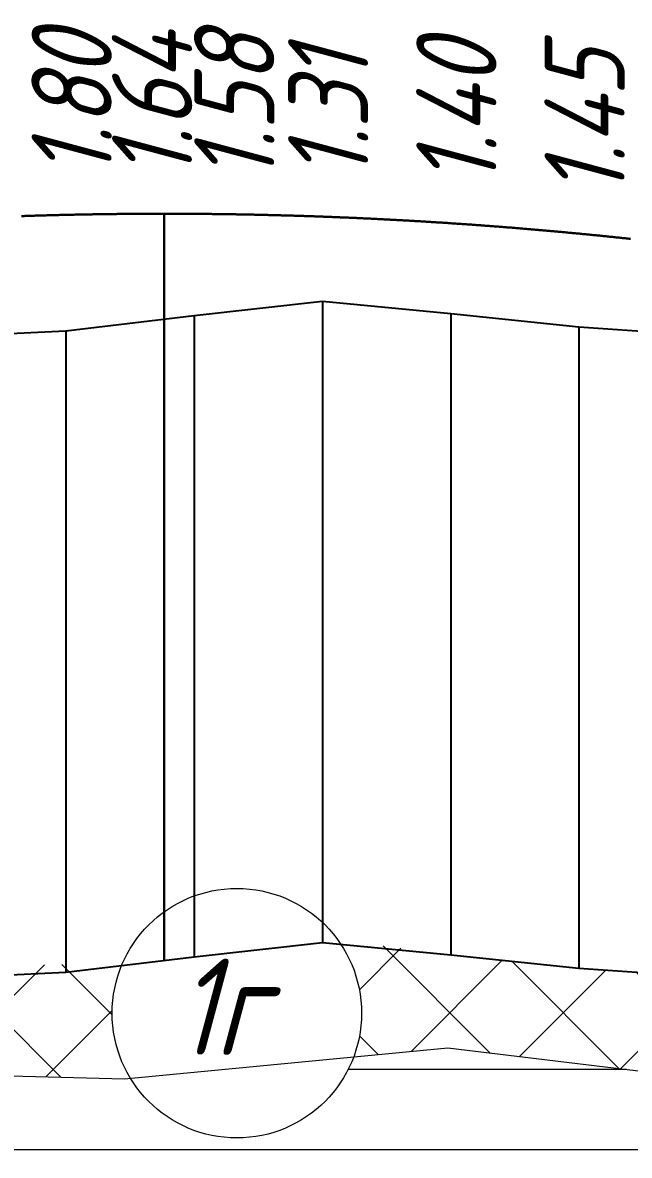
# Model space of a CAD drawing. Extents: x 2172 to 5772, y -842 to -248.
# Drawn here: x 2653.88 to 2672.8, y -452.65 to -417.33 of the extents above; entities that cross this region are included whole.
import ezdxf

# ---------------------------------------------------------------- set-up
doc = ezdxf.new("R2010")
doc.units = 0
doc.header["$MEASUREMENT"] = 0
doc.linetypes.add('CONTI', pattern=[0])
doc.layers.add('геология', color=7, linetype='CONTINUOUS', lineweight=20)
doc.layers.add('КРАСНЫЙ_ПРОФИЛЬ', color=1, linetype='CONTINUOUS', lineweight=30)
doc.layers.add('РАБОЧИЕ_ОТМЕТКИ', color=1, linetype='CONTINUOUS')
doc.layers.add('ЧЕРНЫЙ_ПРОФИЛЬ', color=7, linetype='CONTINUOUS')
doc.styles.add('ГОСТ', font='gost.TTF', dxfattribs={"oblique": 15, "height": 1})

msp = doc.modelspace()

# ---------------------------------------------------------------- hatches: boundary and pattern name
at = {"layer": 'геология', "linetype": 'Continuous'}
h = msp.add_hatch(dxfattribs=at)
h.set_pattern_fill('ANSI31', scale=20, angle=135, style=0)
h.set_pattern_definition([(180, (2172.228298316206, -872.4662958991621), (-4.440892098500626e-16, -2.5), [])])
h.paths.add_polyline_path([(3105.679207622236, -497.8943627099234), (3100.295118316207, -497.5064629491621), (3100.295118316208, -519.5064629491621)])
h.paths.add_polyline_path([(3098.295118316206, -497.5064629491621), (3069.0260561666, -496.4570742940487), (3098.295118316206, -519.5064629491621)])
h.paths.add_polyline_path([(3095.376831863531, -507.8402763842646, -1), (3087.596010102242, -507.8402763842646, -1)], flags=16)
h.paths.add_polyline_path([(3098.295118316206, -478.5064629491621), (3094.269089275911, -477.3342628591417), (3075.949748668636, -477.8594601055929), (3057.943118316206, -477.7292598991617), (3057.943118316207, -487.7292598991621), (3069.0260561666, -496.4570742940487), (3098.295118316206, -497.5064629491621)])
h.paths.add_polyline_path([(3082.547469440916, -484.7202052537982, -1), (3090.328291202205, -484.7202052537982, -1)], flags=16)
h.paths.add_polyline_path([(3107.228298316206, -478.2956962847065), (3100.295118316206, -478.5064629491621), (3100.295118316207, -497.5064629491621), (3105.679207622236, -497.8943627099234), (3107.228298316206, -491.6762074277949)])
h.paths.add_polyline_path([(3055.943118316206, -477.7292598991621), (2997.845418316206, -470.6750234991619), (2997.845418316207, -480.6750234991623), (3055.943118316206, -487.7292598991621)])
h.paths.add_polyline_path([(3020.091967235999, -478.7886192812703, -1), (3027.872788997288, -478.7886192812703, -1)], flags=16)
h.paths.add_polyline_path([(2995.845418316206, -470.6750234991623), (2937.147558316206, -467.6123829491621), (2937.147558316207, -478.6123829491621), (2995.845418316206, -480.6750234991623)])
h.paths.add_polyline_path([(2965.266300129754, -474.5182347950877, -1), (2973.047121891043, -474.5182347950877, -1)], flags=16)
h.paths.add_polyline_path([(2935.147558316206, -467.6123829491621), (2902.577991698146, -467.0126478501343), (2877.223098316206, -464.2426648991623), (2877.223098316207, -473.2426648991623), (2935.147558316206, -478.6123829491621)])
h.paths.add_polyline_path([(2875.223098316206, -464.2426648991623), (2858.103892357435, -464.2987498810403, -0.5101011995025341), (2851.804931828581, -464.3193861820441), (2819.36259145752, -464.4256719569903), (2817.120858316207, -464.728362099162), (2817.120858316207, -472.728362099162), (2875.223098316206, -473.2426648991623)])
h.paths.add_polyline_path([(2866.261445358425, -468.4762055373694, -1), (2858.480623597135, -468.4762055373694, -1)], flags=16)
h.paths.add_polyline_path([(2815.120858316206, -464.728362099162), (2788.340275434422, -465.7261935144097), (2757.069358316206, -466.9826038491619), (2757.069358316206, -475.9826038491619), (2815.120858316206, -472.728362099162)])
h.paths.add_polyline_path([(2812.24254389102, -467.9003743732919), (2812.24254389102, -465.9003743732919), (2814.24254389102, -465.9003743732919), (2814.24254389102, -467.9003743732919)], flags=16)
h.paths.add_polyline_path([(2755.069358316206, -466.9826038491619), (2747.593978316207, -468.7499526991623), (2747.593978316208, -484.7499526991623), (2752.775095961184, -485.1184749186427), (2755.069358316206, -475.9826038491619)])
h.paths.add_polyline_path([(2745.593978316206, -468.7499526991623), (2724.055916781248, -461.5742289673408), (2697.034198316206, -456.8733726491619), (2697.034198316207, -469.8733726491623), (2715.940755013467, -483.8417760237071), (2745.593978316206, -484.7499526991623)])
h.paths.add_polyline_path([(2738.949592955368, -474.7945590289091, -1), (2731.168771194079, -474.7945590289091, -1)], flags=16)
h.paths.add_polyline_path([(2695.034198316206, -456.8733726491619), (2675.652706987667, -450.3194734784493), (2667.144716523808, -449.2915749501271), (2664.203996397674, -449.5751535404524, -0.6253434620842427), (2657.240617752861, -450.2466438609513), (2657.049667678964, -450.2650574979025), (2635.839618316206, -449.6779562991624), (2635.839618316207, -466.6779562991624), (2695.034198316206, -469.8733726491619)])
h.paths.add_polyline_path([(2656.512356106478, -459.6468937802665, -1), (2664.293177867768, -459.6468937802665, -1)], flags=16)
h.paths.add_polyline_path([(2633.839618316206, -449.6779562991624), (2615.66845780354, -450.3057307099452), (2610.446945610804, -450.4906609387263), (2575.112338316206, -449.8695564991622), (2575.112338316207, -466.3695564991622), (2630.663387295495, -466.6612766740964), (2630.663387295495, -464.7286203710773), (2632.663387295495, -464.7286203710773), (2632.663387295495, -466.671779452362), (2633.839618316206, -466.6779562991624)])
h.paths.add_polyline_path([(2573.112338316206, -449.8695564991622), (2545.306779579127, -449.8069540004844), (2534.155570896887, -449.9415893971718), (2525.126914606546, -450.367031098167), (2516.098258316206, -450.7924727991622), (2516.098258316207, -466.7924727991622), (2573.112338316206, -466.3695564991622)])
h.paths.add_polyline_path([(2514.098258316206, -450.7957687591543), (2502.317630489373, -453.2379698841423), (2488.412318502147, -456.14242074308), (2473.994618316206, -463.3461871320387), (2473.994618316206, -477.3461871320387), (2501.918132637698, -477.2869960702092), (2514.098258316206, -466.7924727991622)])
h.paths.add_polyline_path([(2492.068629507241, -466.4773391297667, -1), (2484.287807745952, -466.4773391297667, -1)], flags=16)
h.paths.add_polyline_path([(3100.970656107328, -498.5366836078883), (3109.710963795525, -498.5366836078883), (3109.710963795525, -494.0302504413407), (3100.970656107328, -494.0302504413407)], flags=9)
h.paths.add_polyline_path([(3089.500636414288, -509.8893610622281), (3093.521641852608, -509.8893610622281), (3093.521641852608, -505.3861444789545), (3089.500636414288, -505.3861444789545)], flags=8)
h.paths.add_polyline_path([(3084.452095752962, -486.7692899317617), (3088.6875400762, -486.7692899317617), (3088.6875400762, -482.2660733484881), (3084.452095752962, -482.2660733484881)], flags=8)
h.paths.add_polyline_path([(3058.618656107328, -488.4627219249874), (3067.358963795526, -488.4627219249874), (3067.358963795526, -483.9562887584398), (3058.618656107328, -483.9562887584398)], flags=24)
h.paths.add_polyline_path([(3053.467088913955, -492.4495478010599), (3062.420188705385, -492.4495478010599), (3062.420188705385, -487.9463312177859), (3053.467088913955, -487.9463312177859)], flags=9)
h.paths.add_polyline_path([(3100.970081520068, -479.3959115272628), (3109.710389208265, -479.3959115272628), (3109.710389208265, -474.8894783607157), (3100.970081520068, -474.8894783607157)], flags=9)
h.paths.add_polyline_path([(3021.996593548045, -480.8377039592337), (3026.232037871283, -480.8377039592337), (3026.232037871283, -476.3344873759602), (3021.996593548045, -476.3344873759602)], flags=8)
h.paths.add_polyline_path([(2998.520956107328, -481.4084855249876), (3007.261263795525, -481.4084855249876), (3007.261263795525, -476.9020523584395), (2998.520956107328, -476.9020523584395)], flags=25)
h.paths.add_polyline_path([(2967.1709264418, -476.5673194730512), (2971.406370765038, -476.5673194730512), (2971.406370765038, -472.0641028897776), (2967.1709264418, -472.0641028897776)], flags=8)
h.paths.add_polyline_path([(2937.823096107328, -479.3458449749874), (2946.563403795525, -479.3458449749874), (2946.563403795525, -474.8394118084398), (2937.823096107328, -474.8394118084398)], flags=25)
h.paths.add_polyline_path([(2877.898636107328, -473.9761269249875), (2886.638943795525, -473.9761269249875), (2886.638943795525, -469.4696937584399), (2877.898636107328, -469.4696937584399)], flags=25)
h.paths.add_polyline_path([(2860.385249909181, -470.5252902153329), (2864.620694232419, -470.5252902153329), (2864.620694232419, -466.0220736320589), (2860.385249909181, -466.0220736320589)], flags=8)
h.paths.add_polyline_path([(2817.796396107328, -473.4618241249873), (2826.536703795525, -473.4618241249873), (2826.536703795525, -468.9553909584401), (2817.796396107328, -468.9553909584401)], flags=9)
h.paths.add_polyline_path([(2817.796396107328, -465.6470818580647), (2825.893387140772, -465.6470818580647), (2825.893387140772, -461.1406486915166), (2817.796396107328, -461.1406486915166)], flags=9)
h.paths.add_polyline_path([(2804.271417831133, -468.4068788099257), (2813.440603289166, -468.4068788099257), (2813.440603289166, -463.9004456433786), (2804.271417831133, -463.9004456433786)], flags=9)
h.paths.add_polyline_path([(2757.744896107328, -476.7160658749872), (2766.485203795525, -476.7160658749872), (2766.485203795525, -472.20963270844), (2757.744896107328, -472.20963270844)], flags=9)
h.paths.add_polyline_path([(2757.745432204541, -467.7346371222375), (2765.197459801546, -467.7346371222375), (2765.197459801546, -463.2314205389639), (2757.745432204541, -463.2314205389639)], flags=9)
h.paths.add_polyline_path([(2752.592218229482, -480.7055722371215), (2760.26033149309, -480.7055722371215), (2760.26033149309, -476.1991390705739), (2752.592218229482, -476.1991390705739)], flags=9)
h.paths.add_polyline_path([(2748.268405422855, -485.5615360342072), (2757.010359892738, -485.5615360342072), (2757.010359892738, -481.0518862843855), (2748.268405422855, -481.0518862843855)], flags=9)
h.paths.add_polyline_path([(2748.27005220454, -469.6056361972114), (2756.150957571381, -469.6056361972114), (2756.150957571381, -465.1024196139374), (2748.27005220454, -465.1024196139374)], flags=9)
h.paths.add_polyline_path([(2733.073397506124, -476.8436437068722), (2737.308841829363, -476.8436437068722), (2737.308841829363, -472.3404271235986), (2733.073397506124, -472.3404271235986)], flags=8)
h.paths.add_polyline_path([(2697.709736107328, -470.6068346749876), (2706.450043795525, -470.6068346749876), (2706.450043795525, -466.10040150844), (2697.709736107328, -466.10040150844)], flags=24)
h.paths.add_polyline_path([(2692.558168913954, -474.5936605510601), (2700.224635395878, -474.5936605510601), (2700.224635395878, -470.0904439677861), (2692.558168913954, -470.0904439677861)], flags=9)
h.paths.add_polyline_path([(2658.416982418524, -461.6959784582305), (2662.652426741763, -461.6959784582305), (2662.652426741763, -457.1927618749564), (2658.416982418524, -457.1927618749564)], flags=8)
h.paths.add_polyline_path([(2636.515156107328, -467.4114183249876), (2645.255463795525, -467.4114183249876), (2645.255463795525, -462.90498515844), (2636.515156107328, -462.90498515844)], flags=25)
h.paths.add_polyline_path([(2636.51569220454, -450.5424483957158), (2645.039914226135, -450.5424483957158), (2645.039914226135, -446.0392318124418), (2636.51569220454, -446.0392318124418)], flags=9)
h.paths.add_polyline_path([(2624.013731632554, -467.2345887104984), (2631.251320344641, -467.2345887104984), (2631.251320344641, -462.7313721272249), (2624.013731632554, -462.7313721272249)], flags=9)
h.paths.add_polyline_path([(2575.787876107328, -467.1030185249874), (2584.528183795525, -467.1030185249874), (2584.528183795525, -462.5965853584398), (2575.787876107328, -462.5965853584398)], flags=9)
h.paths.add_polyline_path([(2575.78841220454, -450.7077843336756), (2584.098195341217, -450.7077843336756), (2584.098195341217, -446.204567750402), (2575.78841220454, -446.204567750402)], flags=9)
h.paths.add_polyline_path([(2516.773796107328, -467.5259348249874), (2525.514103795525, -467.5259348249874), (2525.514103795525, -463.0195016584398), (2516.773796107328, -463.0195016584398)], flags=9)
h.paths.add_polyline_path([(2516.77433220454, -451.6306054967708), (2525.512993111052, -451.6306054967708), (2525.512993111052, -447.1273889134973), (2516.77433220454, -447.1273889134973)], flags=9)
h.paths.add_polyline_path([(2486.192434057998, -468.5264238077302), (2490.427878381236, -468.5264238077302), (2490.427878381236, -464.0232072244562), (2486.192434057998, -464.0232072244562)], flags=8)
h.paths.add_polyline_path([(2474.670156107328, -478.3198071327324), (2483.410463795525, -478.3198071327324), (2483.410463795525, -473.8133739661844), (2474.670156107328, -473.8133739661844)], flags=9)
h.paths.add_polyline_path([(2474.670156107328, -464.0349563111795), (2482.767147140772, -464.0349563111795), (2482.767147140772, -459.5285231446314), (2474.670156107328, -459.5285231446314)], flags=24)
h = msp.add_hatch(dxfattribs=at)
h.set_pattern_fill('ANSI37', color=1, scale=20, style=0)
h.set_pattern_definition([(45, (2172.228298316206, -872.4662958991621), (-1.767766952966369, 1.767766952966369), []), (135, (2172.228298316206, -872.4662958991621), (-1.767766952966369, -1.767766952966369), [])])
h.paths.add_polyline_path([(2633.839618316206, -446.7079562991621), (2631.228298316206, -446.7862958991618), (2627.248173737087, -447.2281248624919), (2623.26739288943, -447.6023611415561), (2619.228298316205, -447.345845184389), (2615.193754139933, -447.0040254737639), (2611.228298316205, -446.8113952001277), (2609.467983785757, -446.7557950554424), (2582.250367721263, -449.9950273078866), (2610.446945610804, -450.4906609387263), (2615.66845780354, -450.3057307099452), (2633.839618316206, -449.6779562991624)])
edge = h.paths.add_edge_path()
edge.add_arc((2660.55883649058, -448.2157028896555), 3.890410880645504, 155.4243953120047, 179.9999999999992, ccw=False)
edge.add_line((2657.0208452098, -446.5977058200142), (2655.228298316206, -446.6962958991621))
edge.add_line((2655.228298316206, -446.6962958991621), (2651.228298316206, -446.7762958991621))
edge.add_line((2651.228298316206, -446.7762958991621), (2647.228298316206, -446.7362958991621))
edge.add_line((2647.228298316206, -446.7362958991621), (2643.228298316206, -446.6762958991621))
edge.add_line((2643.228298316206, -446.6762958991621), (2639.228298316206, -446.6762958991621))
edge.add_line((2639.228298316206, -446.6762958991621), (2635.839618316206, -446.6678241991622))
edge.add_line((2635.839618316206, -446.6678241991622), (2635.839618316206, -449.6779562991624))
edge.add_line((2635.839618316206, -449.6779562991624), (2657.049667678964, -450.2650574979025))
edge.add_line((2657.049667678964, -450.2650574979025), (2657.240617752861, -450.2466438609513))
edge.add_arc((2660.55883649058, -448.2157028896549), 3.890410880645045, 180.0000000000075, 211.4690328486368, ccw=False)
edge = h.paths.add_edge_path()
edge.add_line((2687.228298316206, -448.546295899162), (2683.228298316206, -448.126295899162))
edge.add_line((2683.228298316206, -448.126295899162), (2679.228298316206, -447.5162958991623))
edge.add_line((2679.228298316206, -447.5162958991623), (2675.19019393677, -447.0889909541715))
edge.add_line((2675.19019393677, -447.0889909541715), (2671.228298316205, -446.8139359623128))
edge.add_line((2671.228298316205, -446.8139359623128), (2667.167470278583, -446.3927138941874))
edge.add_line((2667.167470278583, -446.3927138941874), (2663.706663679583, -445.929553111444))
edge.add_arc((2660.55883649058, -448.2157028896553), 3.890410880644612, -1.5916157281026244e-12, 35.98950852461502, ccw=False)
edge.add_arc((2660.558836490578, -448.2157028896545), 3.890410880646868, 339.54716149990423, 359.99999999998664, ccw=False)
edge.add_line((2664.203996397674, -449.5751535404524), (2667.144716523808, -449.2915749501271))
edge.add_line((2667.144716523808, -449.2915749501271), (2675.652706987667, -450.3194734784493))
edge.add_line((2675.652706987667, -450.3194734784493), (2695.034198316206, -456.8733726491619))
edge.add_line((2695.034198316206, -456.8733726491619), (2695.034198316206, -449.8733726491619))
edge.add_line((2695.034198316206, -449.8733726491619), (2696.034198316206, -449.8733726491619))
edge.add_line((2696.034198316206, -449.8733726491619), (2695.228298316206, -449.7262958991623))
edge.add_line((2695.228298316206, -449.7262958991623), (2691.228298316206, -449.0762958991622))
edge.add_line((2691.228298316206, -449.0762958991622), (2687.228298316206, -448.546295899162))
h.paths.add_polyline_path([(2745.593978316206, -455.7399526991621), (2743.228298316206, -455.7162958991621), (2742.068298316206, -455.5762958991622), (2739.228298316206, -456.066295899162), (2735.228298316206, -456.4562958991619), (2731.228298316206, -456.296295899162), (2727.228298316206, -455.626295899162), (2723.228298316206, -454.8562958991624), (2719.228298316205, -454.046295899162), (2715.228298316206, -453.2462958991623), (2711.228298316206, -452.4962958991619), (2707.228298316206, -451.9262958991621), (2703.228298316206, -451.2562958991621), (2699.228298316206, -450.4562958991619), (2697.034198316206, -450.0558726491622), (2697.034198316206, -456.8733726491619), (2724.055916781248, -461.5742289673408), (2745.593978316206, -468.7499526991623)])
h.paths.add_polyline_path([(2755.069358316206, -455.9719250491621), (2751.228298316206, -455.8662958991622), (2747.593978316206, -455.7663520991618), (2747.593978316207, -468.7499526991623), (2755.069358316206, -466.9826038491619)])
h.paths.add_polyline_path([(2815.120858316206, -452.777577099162), (2811.228298316206, -453.1862958991624), (2807.228298316206, -453.5762958991622), (2803.228298316207, -453.9062958991617), (2799.228298316206, -454.2262958991623), (2795.228298316206, -454.4962958991619), (2791.228298316206, -454.7262958991623), (2787.228298316206, -454.8462958991622), (2783.228298316206, -454.9862958991621), (2779.228298316206, -455.1862958991624), (2775.228298316206, -455.546295899162), (2771.228298316206, -455.7862958991618), (2767.228298316206, -455.8962958991624), (2763.228298316206, -455.9462958991621), (2759.228298316206, -456.0062958991621), (2757.069358316206, -455.9901038491621), (2757.069358316206, -466.9826038491619), (2788.340275434422, -465.7261935144097), (2815.120858316206, -464.728362099162)])
edge = h.paths.add_edge_path(flags=16)
edge.add_arc((2783.434353114466, -460.2214643888109), 3.890410880644595, 0, 360)
edge = h.paths.add_edge_path()
edge.add_line((2875.223098316206, -453.2426648991623), (2876.223098316206, -453.2426648991623))
edge.add_line((2876.223098316206, -453.2426648991623), (2875.228298316206, -453.0262958991621))
edge.add_line((2875.228298316206, -453.0262958991621), (2871.228298316206, -452.6762958991621))
edge.add_line((2871.228298316206, -452.6762958991621), (2867.228298316206, -452.2462958991619))
edge.add_line((2867.228298316206, -452.2462958991619), (2863.228298316206, -451.6662958991619))
edge.add_line((2863.228298316206, -451.6662958991619), (2859.228298316206, -451.796295899162))
edge.add_line((2859.228298316206, -451.796295899162), (2855.228298316206, -451.7762958991621))
edge.add_line((2855.228298316206, -451.7762958991621), (2851.228298316206, -451.626295899162))
edge.add_line((2851.228298316206, -451.626295899162), (2847.228298316206, -451.6362958991622))
edge.add_line((2847.228298316206, -451.6362958991622), (2843.228298316206, -451.8862958991622))
edge.add_line((2843.228298316206, -451.8862958991622), (2839.228298316206, -452.086295899162))
edge.add_line((2839.228298316206, -452.086295899162), (2835.228298316206, -452.2662958991623))
edge.add_line((2835.228298316206, -452.2662958991623), (2831.228298316206, -452.3262958991622))
edge.add_line((2831.228298316206, -452.3262958991622), (2827.228298316206, -452.356295899162))
edge.add_line((2827.228298316206, -452.356295899162), (2823.228298316206, -452.4862958991621))
edge.add_line((2823.228298316206, -452.4862958991621), (2819.228298316206, -452.5962958991622))
edge.add_line((2819.228298316206, -452.5962958991622), (2817.120858316206, -452.685862099162))
edge.add_line((2817.120858316206, -452.685862099162), (2817.120858316207, -464.728362099162))
edge.add_line((2817.120858316207, -464.728362099162), (2841.519942303172, -461.4338744258685))
edge.add_line((2841.519942303172, -461.4338744258685), (2851.357446021174, -460.5249309913179))
edge.add_arc((2854.946929916547, -462.0252316895438), 3.890410880644955, 35.27094032173909, 157.3164797705259, ccw=False)
edge.add_line((2858.123180277731, -459.7787387642661), (2875.223098316206, -457.2426648991623))
edge.add_line((2875.223098316206, -457.2426648991623), (2875.223098316206, -453.2426648991623))
edge = h.paths.add_edge_path(flags=16)
edge.add_arc((2843.046927542828, -456.451540518804), 3.890410880644595, 0, 360)
h.paths.add_polyline_path([(2888.739281536642, -455.3336167631546), (2887.228298316206, -455.1862958991624), (2883.228298316206, -454.7662958991623), (2879.228298316206, -453.8962958991624), (2877.223098316206, -453.460164899162), (2877.223098316206, -457.2426648991623), (2893.450747428893, -459.6774577778015), (2902.603992074668, -461.0198924483784), (2904.545983276949, -461.3957067202355), (2896.310482057064, -458.5058236841769)])
h.paths.add_polyline_path([(2935.147558316206, -458.591047799162), (2931.228298316206, -458.336295899162), (2927.228298316206, -458.356295899162), (2923.228298316206, -458.3862958991622), (2919.228298316206, -458.336295899162), (2915.228298316206, -458.0262958991621), (2911.228298316206, -458.106295899162), (2907.228298316206, -457.9362958991624), (2903.228298316206, -457.376295899162), (2899.228298316206, -456.6562958991622), (2895.228298316206, -456.0262958991621), (2891.228298316206, -455.5762958991622), (2888.739281536642, -455.3336167631546), (2896.310482057064, -458.5058236841769), (2904.545983276949, -461.3957067202355), (2908.331322801781, -462.1282458870382), (2918.133560621665, -462.446549936446), (2926.46777423272, -461.4882399433709), (2935.147558316206, -460.1123829491621)])
h.paths.add_polyline_path([(2983.228298316206, -458.9062958991622), (2979.228298316206, -458.4662958991621), (2975.228298316206, -457.9962958991619), (2971.228298316206, -457.8262958991622), (2967.228298316206, -457.7562958991621), (2963.228298316206, -458.2562958991621), (2959.228298316206, -458.316295899162), (2955.228298316206, -458.3262958991622), (2951.228298316206, -458.4162958991619), (2947.228298316206, -458.4762958991623), (2943.228298316206, -458.5262958991621), (2939.228298316206, -458.6662958991619), (2937.147558316206, -458.629882949162), (2937.147558316206, -460.1123829491621), (2952.448995608729, -460.3338642101926), (2964.352240255217, -460.2551755063332), (2968.652368898582, -459.6297870239005), (2976.392600456644, -460.0206569280463), (2995.845418316206, -461.6750234991623), (2995.845418316206, -460.6325234991618), (2995.228298316206, -460.606295899162), (2991.228298316206, -460.0362958991618), (2987.228298316206, -459.3662958991622)])
h.paths.add_polyline_path([(3035.228298316206, -464.7062958991619), (3031.228298316206, -464.5262958991621), (3027.228298316206, -464.3662958991622), (3023.228298316206, -463.9562958991619), (3019.228298316206, -463.3962958991624), (3015.228298316206, -462.7562958991621), (3011.228298316206, -461.8962958991624), (3007.228298316206, -461.2462958991619), (3003.228298316206, -460.9362958991624), (2999.228298316206, -460.7762958991621), (2997.845418316206, -460.7175234991619), (2997.845418316206, -461.6750234991623), (3007.239669582856, -462.4484338900229), (3015.756729499588, -464.4723046619447), (3028.118163672132, -466.3527762888416), (3036.548709061683, -466.3527762888416), (3044.546911907137, -467.4874882565609), (3055.943118316206, -469.7292598991621), (3055.943118316206, -467.7292598991621), (3056.943118316206, -467.7292598991621), (3055.228298316206, -467.3862958991622), (3051.228298316206, -466.626295899162), (3047.228298316206, -466.086295899162), (3043.228298316206, -465.6962958991621), (3039.228298316206, -465.296295899162)])
edge = h.paths.add_edge_path()
edge.add_arc((3085.653526360618, -471.8679662798903), 3.890410880644595, 119.50582378527781, 180.0000000000025, ccw=False)
edge.add_line((3083.737452222852, -468.4821197507604), (3083.228298316206, -468.4362958991624))
edge.add_line((3083.228298316206, -468.4362958991624), (3079.228298316206, -468.3262958991622))
edge.add_line((3079.228298316206, -468.3262958991622), (3075.228298316206, -469.2762958991621))
edge.add_line((3075.228298316206, -469.2762958991621), (3071.228298316206, -469.4162958991619))
edge.add_line((3071.228298316206, -469.4162958991619), (3067.228298316206, -469.1462958991624))
edge.add_line((3067.228298316206, -469.1462958991624), (3063.228298316206, -468.6362958991622))
edge.add_line((3063.228298316206, -468.6362958991622), (3059.228298316206, -468.1862958991624))
edge.add_line((3059.228298316206, -468.1862958991624), (3057.943118316206, -467.9292598991619))
edge.add_line((3057.943118316206, -467.9292598991619), (3057.943118316206, -469.7292598991621))
edge.add_line((3057.943118316206, -469.7292598991621), (3066.481354916306, -472.3366333741515))
edge.add_line((3066.481354916306, -472.3366333741515), (3075.035402094329, -473.3733292928346))
edge.add_line((3075.035402094329, -473.3733292928346), (3081.671250402787, -474.7728713062106))
edge.add_line((3081.671250402787, -474.7728713062106), (3083.425456310899, -475.0571669123037))
edge.add_arc((3085.653526360619, -471.8679662798906), 3.890410880645027, 179.9999999999975, 235.0607094136279, ccw=False)
edge = h.paths.add_edge_path()
edge.add_line((3098.295118316206, -469.5729516134479), (3097.548298316206, -469.626295899162))
edge.add_line((3097.548298316206, -469.626295899162), (3095.228298316206, -469.5362958991618))
edge.add_line((3095.228298316206, -469.5362958991618), (3091.228298316206, -469.3462958991622))
edge.add_line((3091.228298316206, -469.3462958991622), (3088.204327897013, -468.9304999665228))
edge.add_arc((3085.653526360619, -471.8679662798896), 3.890410880644161, -1.1709744285326451e-11, 49.02999891305183, ccw=False)
edge.add_arc((3085.653526360618, -471.8679662798905), 3.890410880645049, -73.47192800772137, 1.5916157281026244e-12, ccw=False)
edge.add_line((3086.760290223182, -475.5976271991649), (3090.243060235616, -476.1620627691218))
edge.add_line((3090.243060235616, -476.1620627691218), (3098.295118316206, -478.5064629491621))
edge.add_line((3098.295118316206, -478.5064629491621), (3098.295118316206, -469.5729516134479))
h.paths.add_polyline_path([(3107.228298316206, -469.6462958991624), (3103.228298316206, -469.5162958991623), (3100.295118316206, -469.5089629491622), (3100.295118316206, -478.5064629491621), (3107.228298316206, -478.2956962847065)])
h.paths.add_polyline_path([(2937.82363220454, -461.0367388598938), (2945.704537571381, -461.0367388598938), (2945.704537571381, -456.5335222766203), (2937.82363220454, -456.5335222766203)])
h.paths.add_polyline_path([(2998.52149220454, -462.4527428707061), (3006.616836456299, -462.4527428707061), (3006.616836456299, -457.949526287432), (2998.52149220454, -457.949526287432)])
h.paths.add_polyline_path([(3058.618656107328, -470.5861924771325), (3067.358963795526, -470.5861924771325), (3067.358963795526, -466.0797593105849), (3058.618656107328, -466.0797593105849)])
h.paths.add_polyline_path([(3100.970081520068, -479.3959115272628), (3109.710389208265, -479.3959115272628), (3109.710389208265, -474.8894783607157), (3100.970081520068, -474.8894783607157)])

# ---------------------------------------------------------------- linework, layer by layer
at = {"layer": 'геология', "color": 7, "linetype": 'Continuous'}
for p, q in [((2657.049667678964, -450.2650574979025), (2667.144716523808, -449.2915749501271)), ((2667.144716523808, -449.2915749501271), (2675.652706987667, -450.3194734784493)), ((2635.839618316206, -449.6779562991624), (2657.049667678964, -450.2650574979025))]:
    msp.add_line(p, q, dxfattribs=at)
msp.add_circle((2660.55883649058, -448.2157028896554), 3.890410880644855, dxfattribs=at)
at = {"layer": 'КРАСНЫЙ_ПРОФИЛЬ'}
msp.add_line((2658.288818364922, -423.2882303792288), (2658.288818364922, -446.5609585418568), dxfattribs=at)
msp.add_lwpolyline([(2653.839105799485, -423.3615922927788), (2653.879091633016, -423.3602797328998), (2653.919077466548, -423.3589790211298), (2653.959063300079, -423.3576901574688), (2653.99904913361, -423.3564131419158), (2654.039034967142, -423.3551479744728), (2654.079020800673, -423.3538946551388), (2654.119006634205, -423.3526531839128), (2654.158992467736, -423.3514235607968), (2654.198978301268, -423.3502057857888), (2654.2389641348, -423.3489998588898), (2654.27894996833, -423.3478057801008), (2654.318935801862, -423.3466235494199), (2654.358921635393, -423.3454531668478), (2654.398907468924, -423.3442946323838), (2654.438893302457, -423.3431479460298), (2654.478879135987, -423.3420131077848), (2654.518864969518, -423.3408901176488), (2654.558850803051, -423.3397789756208), (2654.598836636581, -423.3386796817018), (2654.638822470114, -423.3375922358928), (2654.678808303644, -423.3365166381918), (2654.718794137175, -423.3354528885998), (2654.758779970708, -423.3344009871169), (2654.798765804238, -423.3333609337428), (2654.838751637771, -423.3323327284778), (2654.878737471302, -423.3313163713219), (2654.918723304832, -423.3303118622738), (2654.958709138365, -423.3293192013358), (2654.998694971895, -423.3283383885058), (2655.038680805427, -423.3273694237859), (2655.078666638959, -423.3264123071738), (2655.118652472491, -423.3254670386708), (2655.158638306021, -423.3245336182768), (2655.198624139553, -423.3236120459918), (2655.228295841679, -423.3229358463718), (2655.238609973085, -423.3227023218158), (2655.278595806616, -423.3218044457488), (2655.318581640147, -423.3209184177908), (2655.358567473679, -423.3200442379408), (2655.39855330721, -423.3191819062008), (2655.438539140741, -423.3183314225688), (2655.478524974273, -423.3174927870468), (2655.518510807804, -423.3166659996328), (2655.558496641335, -423.3158510603278), (2655.598482474867, -423.3150479691318), (2655.638468308398, -423.3142567260448), (2655.678454141929, -423.3134773310668), (2655.718439975461, -423.3127097841968), (2655.758425808993, -423.3119540854368), (2655.798411642525, -423.3112102347858), (2655.838397476055, -423.3104782322428), (2655.878383309587, -423.3097580778098), (2655.918369143119, -423.3090497714848), (2655.958354976649, -423.3083533132688), (2655.998340810182, -423.3076687031618), (2656.038326643712, -423.3069959411638), (2656.078312477243, -423.3063350272748), (2656.118298310776, -423.3056859614948), (2656.158284144306, -423.3050487438238), (2656.198269977838, -423.3044233742609), (2656.23825581137, -423.3038098528078), (2656.2782416449, -423.3032081794628), (2656.318227478433, -423.3026183542268), (2656.358213311963, -423.3020403771008), (2656.398199145496, -423.3014742480828), (2656.438184979027, -423.3009199671738), (2656.478170812557, -423.3003775343738), (2656.51815664609, -423.2998469496828), (2656.558142479621, -423.2993282130998), (2656.598128313152, -423.2988213246268), (2656.638114146684, -423.2983262842628), (2656.678099980215, -423.2978430920068), (2656.718085813747, -423.2973717478608), (2656.758071647278, -423.2969122518228), (2656.79805748081, -423.2964646038938), (2656.83804331434, -423.2960288040738), (2656.878029147872, -423.2956048523628), (2656.918014981404, -423.2951927487608), (2656.958000814935, -423.2947924932678), (2656.997986648466, -423.2944040858839), (2657.037972481998, -423.2940275266078), (2657.077958315529, -423.2936628154418), (2657.11794414906, -423.2933099523838), (2657.157929982592, -423.2929689374358), (2657.197915816123, -423.2926397705958), (2657.237901649654, -423.2923224518648), (2657.277887483187, -423.2920169812428), (2657.317873316717, -423.2917233587298), (2657.35785915025, -423.2914415843258), (2657.39784498378, -423.2911716580308), (2657.437830817312, -423.2909135798438), (2657.477816650844, -423.2906673497668), (2657.517802484374, -423.2904329677978), (2657.557788317907, -423.2902104339388), (2657.597774151438, -423.2899997481878), (2657.637759984968, -423.2898009105458), (2657.677745818501, -423.2896139210128), (2657.717731652031, -423.2894387795888), (2657.757717485563, -423.2892754862738), (2657.797703319095, -423.2891240410678), (2657.837689152625, -423.2889844439708), (2657.877674986158, -423.2888566949828), (2657.917660819689, -423.2887407941028), (2657.957646653221, -423.2886367413328), (2657.997632486752, -423.2885445366708), (2658.037618320282, -423.2884641801178), (2658.077604153815, -423.2883956716738), (2658.117589987346, -423.2883390113388), (2658.157575820877, -423.2882941991128), (2658.197561654409, -423.2882612349958), (2658.23754748794, -423.2882401189878), (2658.277533321471, -423.2882308510888), (2658.317519155003, -423.2882334312978), (2658.357504988534, -423.2882478596168), (2658.397490822065, -423.2882741360438), (2658.437476655597, -423.2883122605808), (2658.477462489129, -423.2883622332258), (2658.51744832266, -423.2884240539798), (2658.557434156191, -423.2884977228429), (2658.597419989723, -423.2885832398148), (2658.637405823255, -423.2886806048958), (2658.677391656785, -423.2887898180849), (2658.717377490317, -423.2889108793838), (2658.757363323848, -423.2890437887918), (2658.797349157379, -423.2891885463078), (2658.837334990912, -423.2893451519328), (2658.877320824442, -423.2895136056678), (2658.917306657975, -423.2896939075108), (2658.957292491506, -423.2898860574628), (2658.997278325036, -423.2900900555238), (2659.037264158569, -423.2903059016938), (2659.077249992099, -423.2905335959728), (2659.117235825632, -423.2907731383598), (2659.157221659163, -423.2910245288568), (2659.197207492693, -423.2912877674618), (2659.228295841679, -423.2915006181268), (2659.237193326226, -423.2915628541768), (2659.277179159757, -423.2918497889999), (2659.317164993288, -423.2921485719318), (2659.35715082682, -423.2924592029738), (2659.39713666035, -423.2927816821239), (2659.437122493882, -423.2931160093829), (2659.477108327414, -423.2934621847498), (2659.517094160945, -423.2938202082268), (2659.557079994476, -423.2941900798128), (2659.597065828008, -423.2945717995068), (2659.637051661539, -423.2949653673109), (2659.677037495071, -423.2953707832228), (2659.717023328602, -423.2957880472438), (2659.757009162134, -423.2962171593748), (2659.796994995666, -423.2966581196138), (2659.836980829196, -423.2971109279618), (2659.876966662728, -423.2975755844188), (2659.916952496259, -423.2980520889838), (2659.95693832979, -423.2985404416588), (2659.996924163323, -423.2990406424428), (2660.036909996853, -423.2995526913348), (2660.076895830384, -423.3000765883368), (2660.116881663917, -423.3006123334468), (2660.156867497447, -423.3011599266658), (2660.19685333098, -423.3017193679938), (2660.23683916451, -423.3022906574308), (2660.276824998043, -423.3028737949768), (2660.316810831574, -423.3034687806318), (2660.356796665104, -423.3040756143958), (2660.396782498637, -423.3046942962688), (2660.436768332168, -423.3053248262498), (2660.476754165699, -423.3059672043408), (2660.516739999231, -423.3066214305398), (2660.556725832761, -423.3072875048479), (2660.596711666293, -423.3079654272658), (2660.636697499825, -423.3086551977918), (2660.676683333357, -423.3093568164268), (2660.716669166887, -423.3100702831708), (2660.756655000419, -423.3107955980228), (2660.79664083395, -423.3115327609848), (2660.836626667482, -423.3122817720558), (2660.876612501013, -423.3130426312348), (2660.916598334545, -423.3138153385239), (2660.956584168076, -423.3145998939208), (2660.996570001607, -423.3153962974268), (2661.036555835139, -423.3162045490428), (2661.07654166867, -423.3170246487668), (2661.116527502201, -423.3178565965998), (2661.156513335733, -423.3187003925408), (2661.196499169264, -423.3195560365918), (2661.236485002795, -423.3204235287518), (2661.276470836327, -423.3213028690198), (2661.316456669859, -423.3221940573978), (2661.356442503391, -423.3230970938838), (2661.396428336921, -423.3240119784798), (2661.436414170452, -423.3249387111838), (2661.476400003985, -423.3258772919968), (2661.516385837515, -423.3268277209188), (2661.556371671048, -423.3277899979498), (2661.596357504578, -423.3287641230898), (2661.636343338109, -423.3297500963378), (2661.676329171642, -423.3307479176958), (2661.716315005172, -423.3317575871628), (2661.756300838705, -423.3327791047378), (2661.796286672236, -423.3338124704218), (2661.836272505766, -423.3348576842158), (2661.876258339299, -423.3359147461179), (2661.916244172829, -423.3369836561288), (2661.956230006362, -423.3380644142488), (2661.996215839893, -423.3391570204778), (2662.036201673424, -423.3402614748148), (2662.076187506956, -423.3413777772618), (2662.116173340487, -423.3425059278178), (2662.156159174018, -423.3436459264818), (2662.19614500755, -423.3447977732558), (2662.236130841081, -423.3459614681378), (2662.276116674612, -423.3471370111288), (2662.316102508144, -423.3483244022288), (2662.356088341676, -423.3495236414378), (2662.396074175206, -423.3507347287559), (2662.436060008738, -423.3519576641828), (2662.47604584227, -423.3531924477188), (2662.516031675801, -423.3544390793629), (2662.556017509332, -423.3556975591168), (2662.596003342864, -423.3569678869788), (2662.635989176395, -423.3582500629508), (2662.675975009926, -423.3595440870308), (2662.715960843459, -423.3608499592198), (2662.755946676989, -423.3621676795178), (2662.79593251052, -423.3634972479248), (2662.835918344053, -423.3648386644408), (2662.875904177583, -423.3661919290658), (2662.915890011116, -423.3675570417998), (2662.955875844646, -423.3689340026418), (2662.995861678178, -423.3703228115938), (2663.03584751171, -423.3717234686538), (2663.07583334524, -423.3731359738238), (2663.115819178773, -423.3745603271018), (2663.155805012304, -423.3759965284888), (2663.195790845834, -423.3774445779848), (2663.228295841679, -423.3786304464688), (2663.235776679367, -423.3789044755898), (2663.275762512897, -423.3803762213038), (2663.315748346429, -423.3818598151258), (2663.355734179961, -423.3833552570578), (2663.395720013492, -423.3848625470988), (2663.435705847024, -423.3863816852478), (2663.475691680555, -423.3879126715058), (2663.515677514087, -423.3894555058739), (2663.555663347618, -423.3910101883498), (2663.595649181149, -423.3925767189348), (2663.635635014681, -423.3941550976288), (2663.675620848212, -423.3957453244318), (2663.715606681743, -423.3973473993439), (2663.755592515275, -423.3989613223638), (2663.795578348806, -423.4005870934938), (2663.835564182337, -423.4022247127318), (2663.875550015869, -423.4038741800798), (2663.9155358494, -423.4055354955358), (2663.955521682931, -423.4072086591008), (2663.995507516463, -423.4088936707758), (2664.035493349994, -423.4105905305588), (2664.075479183527, -423.4122992384508), (2664.115465017057, -423.4140197944508), (2664.155450850589, -423.4157521985608), (2664.195436684121, -423.4174964507798), (2664.235422517651, -423.4192525511069), (2664.275408351184, -423.4210204995438), (2664.315394184714, -423.4228002960888), (2664.355380018245, -423.4245919407438), (2664.395365851778, -423.4263954335068), (2664.435351685308, -423.4282107743788), (2664.475337518841, -423.4300379633598), (2664.515323352372, -423.4318770004498), (2664.555309185902, -423.4337278856488), (2664.595295019435, -423.4355906189558), (2664.635280852965, -423.4374652003728), (2664.675266686498, -423.4393516298978), (2664.715252520029, -423.4412499075328), (2664.75523835356, -423.4431600332758), (2664.795224187092, -423.4450820071278), (2664.835210020623, -423.4470158290898), (2664.875195854154, -423.4489614991599), (2664.915181687686, -423.4509190173388), (2664.955167521217, -423.4528883836259), (2664.995153354748, -423.4548695980228), (2665.03513918828, -423.4568626605288), (2665.075125021811, -423.4588675711428), (2665.115110855343, -423.4608843298668), (2665.155096688874, -423.4629129366988), (2665.195082522406, -423.4649533916408), (2665.235068355937, -423.4670056946908), (2665.275054189468, -423.4690698458498), (2665.315040023, -423.4711458451179), (2665.355025856531, -423.4732336924948), (2665.395011690062, -423.4753333879808), (2665.434997523594, -423.4774449315748), (2665.474983357125, -423.4795683232788), (2665.514969190656, -423.4817035630918), (2665.554955024189, -423.4838506510128), (2665.594940857719, -423.4860095870428), (2665.634926691252, -423.4881803711828), (2665.674912524782, -423.4903630034308), (2665.714898358313, -423.4925574837878), (2665.754884191846, -423.4947638122538), (2665.794870025376, -423.4969819888288), (2665.834855858909, -423.4992120135118), (2665.87484169244, -423.5014538863048), (2665.91482752597, -423.5037076072068), (2665.954813359503, -423.5059731762168), (2665.994799193033, -423.5082505933369), (2666.034785026565, -423.5105398585648), (2666.074770860097, -423.5128409719018), (2666.114756693627, -423.5151539333478), (2666.154742527159, -423.5174787429028), (2666.194728360691, -423.5198154005668), (2666.234714194223, -423.5221639063399), (2666.274700027754, -423.5245242602218), (2666.314685861284, -423.5268964622118), (2666.354671694817, -423.5292805123119), (2666.394657528348, -423.5316764105198), (2666.434643361879, -423.5340841568378), (2666.474629195411, -423.5365037512638), (2666.514615028942, -423.5389351937988), (2666.554600862473, -423.5413784844428), (2666.594586696005, -423.5438336231958), (2666.634572529536, -423.5463006100578), (2666.674558363067, -423.5487794450288), (2666.714544196599, -423.5512701281088), (2666.75453003013, -423.5537726592968), (2666.794515863661, -423.5562870385948), (2666.834501697193, -423.5588132660008), (2666.874487530725, -423.5613513415158), (2666.914473364257, -423.5639012651408), (2666.954459197787, -423.5664630368738), (2666.994445031319, -423.5690366567158), (2667.03443086485, -423.5716221246668), (2667.074416698381, -423.5742194407268), (2667.114402531914, -423.5768286048948), (2667.154388365444, -423.5794496171728), (2667.194374198976, -423.5820824775588), (2667.228295841679, -423.5843253313998), (2667.234360032508, -423.5847271860548), (2667.274345866038, -423.5873837426588), (2667.314331699571, -423.5900521473728), (2667.354317533101, -423.5927324001948), (2667.394303366634, -423.5954245011258), (2667.434289200165, -423.5981284501659), (2667.474275033695, -423.6008442473148), (2667.514260867228, -423.6035718925718), (2667.554246700759, -423.6063113859389), (2667.59423253429, -423.6090627274148), (2667.634218367822, -423.6118259169988), (2667.674204201352, -423.6146009546928), (2667.714190034884, -423.6173878404948), (2667.754175868416, -423.6201865744058), (2667.794161701947, -423.6229971564258), (2667.834147535478, -423.6258195865548), (2667.87413336901, -423.6286538647929), (2667.914119202541, -423.6314999911398), (2667.954105036073, -423.6343579655958), (2667.994090869604, -423.6372277881608), (2668.034076703136, -423.6401094588338), (2668.074062536667, -423.6430029776168), (2668.114048370198, -423.6459083445078), (2668.15403420373, -423.6488255595078), (2668.194020037261, -423.6517546226178), (2668.234005870792, -423.6546955338358), (2668.273991704325, -423.6576482931628), (2668.313977537855, -423.6606129005988), (2668.353963371386, -423.6635893561428), (2668.393949204918, -423.6665776597968), (2668.433935038449, -423.6695778115598), (2668.473920871982, -423.6725898114308), (2668.513906705512, -423.6756136594118), (2668.553892539045, -423.6786493555009), (2668.593878372576, -423.6816968996989), (2668.633864206106, -423.6847562920058), (2668.673850039639, -423.6878275324219), (2668.71383587317, -423.6909106209468), (2668.753821706701, -423.6940055575809), (2668.793807540233, -423.6971123423238), (2668.833793373763, -423.7002309751758), (2668.873779207295, -423.7033614561358), (2668.913765040827, -423.7065037852058), (2668.953750874358, -423.7096579623838), (2668.99373670789, -423.7128239876708), (2669.033722541421, -423.7160018610668), (2669.073708374953, -423.7191915825728), (2669.113694208484, -423.7223931521868), (2669.153680042015, -423.7256065699088), (2669.193665875547, -423.7288318357408), (2669.233651709078, -423.7320689496818), (2669.273637542609, -423.7353179117318), (2669.313623376141, -423.7385787218898), (2669.353609209672, -423.7418513801578), (2669.393595043203, -423.7451358865338), (2669.433580876735, -423.7484322410188), (2669.473566710266, -423.7517404436128), (2669.513552543797, -423.7550604943158), (2669.553538377329, -423.7583923931278), (2669.59352421086, -423.7617361400488), (2669.633510044393, -423.7650917350788), (2669.673495877923, -423.7684591782178), (2669.713481711455, -423.7718384694649), (2669.753467544987, -423.7752296088219), (2669.793453378517, -423.7786325962868), (2669.83343921205, -423.7820474318618), (2669.87342504558, -423.7854741155448), (2669.913410879111, -423.7889126473368), (2669.953396712644, -423.7923630272378), (2669.993382546174, -423.7958252552478), (2670.033368379706, -423.7992993313668), (2670.073354213238, -423.8027852555938), (2670.113340046768, -423.8062830279308), (2670.153325880301, -423.8097926483758), (2670.193311713831, -423.8133141169308), (2670.233297547364, -423.8168474335938), (2670.273283380895, -423.8203925983668), (2670.313269214426, -423.8239496112478), (2670.353255047958, -423.8275184722378), (2670.393240881489, -423.8310991813368), (2670.43322671502, -423.8346917385448), (2670.473212548552, -423.8382961438608), (2670.513198382083, -423.8419123972868), (2670.553184215614, -423.8455404988218), (2670.593170049146, -423.8491804484648), (2670.633155882677, -423.8528322462178), (2670.673141716209, -423.8564958920788), (2670.71312754974, -423.8601713860488), (2670.753113383272, -423.8638587281278), (2670.793099216803, -423.8675579183158), (2670.833085050334, -423.8712689566128), (2670.873070883866, -423.8749918430188), (2670.913056717397, -423.8787265775338), (2670.953042550928, -423.8824731601568), (2670.993028384461, -423.8862315908898), (2671.033014217991, -423.8900018697308), (2671.073000051522, -423.8937839966818), (2671.112985885055, -423.8975779717408), (2671.152971718585, -423.9013837949088), (2671.192957552118, -423.9052014661858), (2671.228295841679, -423.9085852729188), (2671.232943385648, -423.9090309855718), (2671.272929219179, -423.9128723530669), (2671.312915052712, -423.9167255686708), (2671.352900886242, -423.9205906323838), (2671.392886719775, -423.9244675442048), (2671.432872553306, -423.9283563041358), (2671.472858386836, -423.9322569121748), (2671.512844220369, -423.9361693683228), (2671.552830053899, -423.9400936725808), (2671.592815887431, -423.9440298249468), (2671.632801720963, -423.9479778254218), (2671.672787554494, -423.9519376740058), (2671.712773388025, -423.9559093706988), (2671.752759221557, -423.9598929154998), (2671.792745055088, -423.9638883084108), (2671.83273088862, -423.9678955494308), (2671.872716722151, -423.9719146385588), (2671.912702555683, -423.9759455757958), (2671.952688389214, -423.9799883611428), (2671.992674222745, -423.9840429945978), (2672.032660056277, -423.9881094761618), (2672.072645889808, -423.9921878058348), (2672.112631723339, -423.9962779836168), (2672.152617556871, -424.0003800095078), (2672.192603390402, -424.0044938835068), (2672.232589223933, -424.0086196056158), (2672.272575057465, -424.0127571758328), (2672.312560890996, -424.0169065941598), (2672.352546724529, -424.0210678605948), (2672.392532558059, -424.0252409751388), (2672.43251839159, -424.0294259377928), (2672.472504225123, -424.0336227485548), (2672.512490058653, -424.0378314074258), (2672.552475892186, -424.0420519144048), (2672.592461725716, -424.0462842694938), (2672.632447559247, -424.0505284726918), (2672.67243339278, -424.0547845239978), (2672.71241922631, -424.0590524234138), (2672.752405059842, -424.0633321709378), (2672.792390893374, -424.0676237665718), (2672.832376726904, -424.0719272103138)], dxfattribs=at)
at = {"layer": 'ЧЕРНЫЙ_ПРОФИЛЬ'}
for p, q in [((2659.228298316206, -426.4588819709778), (2663.228298316206, -426.0096257127428)), ((2663.228298316206, -426.0096257127428), (2663.228298316206, -446.0096257127428)), ((2663.228298316206, -426.0096257127428), (2667.228298316206, -426.3990234723248)), ((2655.228298316206, -426.9354546041478), (2659.228298316206, -426.4588819709778)), ((2659.228298316206, -426.4588819709778), (2659.228298316206, -446.4588819709778)), ((2667.228298316206, -426.3990234723248), (2667.228298316206, -446.3990234723248)), ((2667.228298316206, -426.3990234723248), (2671.228298316206, -426.8139359623138)), ((2651.228298316206, -427.1248960491508), (2655.228298316206, -426.9354546041478)), ((2655.228298316206, -426.9354546041478), (2655.228298316206, -446.9354546041478)), ((2671.228298316206, -426.8139359623138), (2671.228298316206, -446.8139359623138)), ((2671.228298316206, -426.8139359623138), (2675.228298316206, -427.0931076655098)), ((2659.228298316206, -446.4588819709778), (2663.228298316206, -446.0096257127428)), ((2663.228298316206, -446.0096257127428), (2667.228298316206, -446.3990234723248)), ((2667.228298316206, -446.3990234723248), (2671.228298316206, -446.8139359623138)), ((2655.228298316206, -446.9354546041478), (2659.228298316206, -446.4588819709778)), ((2651.228298316206, -447.1248960491508), (2655.228298316206, -446.9354546041478)), ((2671.228298316206, -446.8139359623138), (2675.228298316206, -447.0931076655098))]:
    msp.add_line(p, q, dxfattribs=at)

# ---------------------------------------------------------------- texts
at = {"layer": 'геология', "color": 7, "linetype": 'CONTI', "style": 'ГОСТ', "oblique": 15}
msp.add_text('1г', height=3, dxfattribs=at).set_placement((2658.667641439429, -449.5142514704066))
at = {"layer": 'РАБОЧИЕ_ОТМЕТКИ', "style": 'ГОСТ', "oblique": 15}
for s, p in [('1.80', (2656.657273275254, -422.1726824639228)), ('1.58', (2661.729341056862, -422.2995350543524)), ('1.64', (2659.165727587556, -422.2162164039337)), ('1.40', (2668.657273275254, -422.4340719489508)), ('1.45', (2672.657273275254, -422.7583318904698)), ('1.31', (2664.657273275254, -422.2283770640198))]:
    msp.add_text(s, height=2.5, rotation=90, dxfattribs=at).set_placement(p)

doc.saveas('drawing.dxf')
